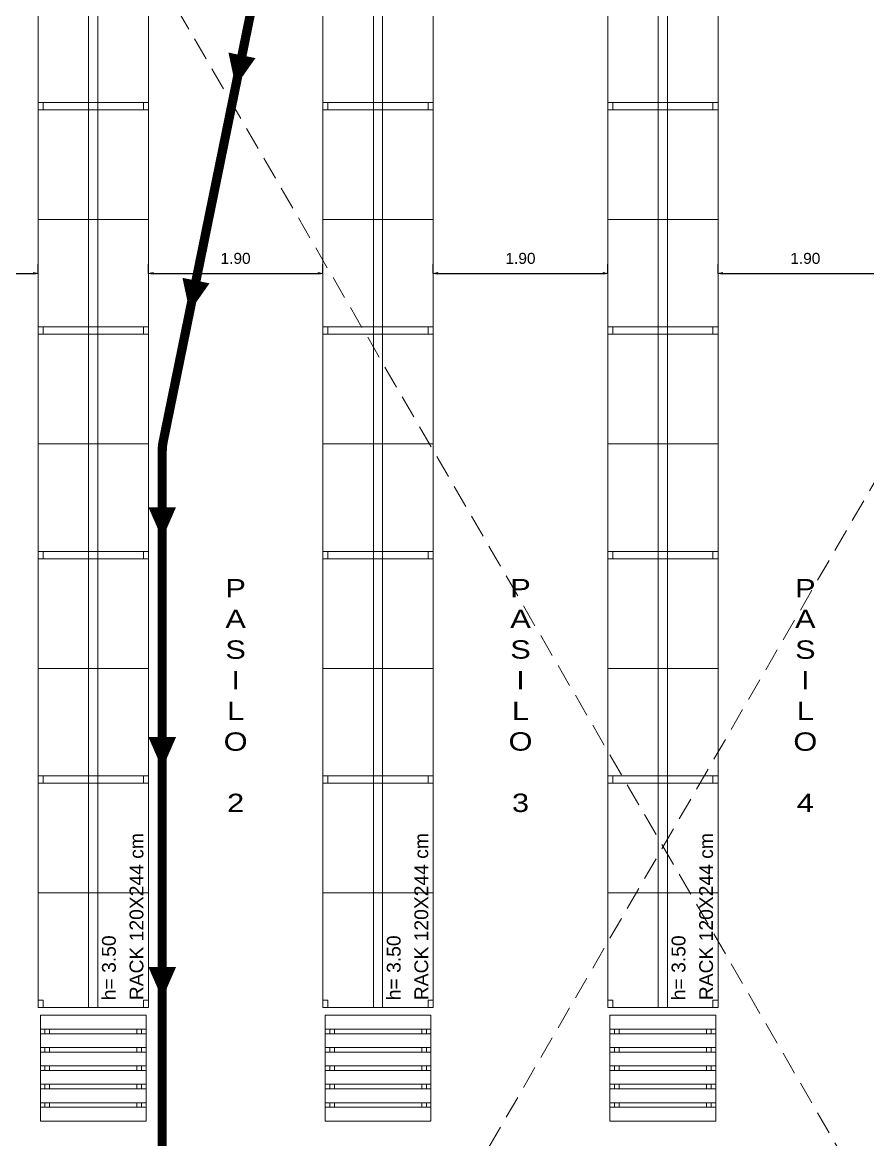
# Model space of a CAD drawing. Header units: millimetres. Extents: x 1675 to 1732.9, y 581.7 to 641.7.
# Drawn here: x 1682.93 to 1692.12, y 615.55 to 627.7 of the extents above; entities that cross this region are included whole.
import ezdxf

# ---------------------------------------------------------------- set-up
doc = ezdxf.new("R2010")
doc.units = ezdxf.units.MM
doc.linetypes.add('HIDDEN', pattern=[0.375, 0.25, -0.125])
doc.layers.get('0').update_dxf_attribs({"lineweight": 5})
doc.layers.get('Defpoints').update_dxf_attribs({"color": 8, "lineweight": 5})
for name, color, linetype, lineweight in [('- PALETS', 8, 'Continuous', 5), ('COTAS', 8, 'Continuous', 5), ('PROYECCION', 8, 'HIDDEN', 5), ('Ruta Evacuacion 1', 82, 'HIDDEN', 5), ('texto', 7, 'Continuous', 5)]:
    doc.layers.add(name, color=color, linetype=linetype, lineweight=lineweight)
doc.styles.add('ROMANS', font='arial.ttf')
doc.styles.add('Texto peqño', font='sanss___.ttf', dxfattribs={"height": 0.12})
doc.dimstyles.new('100', dxfattribs={"dimtxt": 0.12, "dimasz": 0.05, "dimexe": 0.1, "dimexo": 0.25, "dimgap": 0.1, "dimtad": 1, "dimzin": 4, "dimdsep": 46, "dimtxsty": 'Texto peqño', "dimblk": 'CLOSEDBLANK', "dimcen": -0.05, "dimdle": 0.1, "dimclrd": 256, "dimclre": 256, "dimclrt": 256, "dimadec": 0, "dimazin": 0, "dimtfac": 1, "dimtix": 1, "dimtmove": 0, "dimatfit": 3, "dimldrblk": 'ARCHTICK', "dimfxl": 0, "dimarcsym": 0})

# ---------------------------------------------------------------- blocks, each defined once
blk = doc.blocks.new('A$C395228A1')
for p, q in [((0.5, 2.62, 0), (0.5, 0.1, 0)), ((0.6, 2.62, 0), (0.6, 0.1, 0)), ((-0.05, 1.348, 0), (1.15, 1.348, 0))]:
    blk.add_line(p, q)
at = {"elevation": 0}
blk.add_lwpolyline([(-0.05, 2.62), (1.15, 2.62), (1.15, 0.1), (-0.05, 0.1), (-0.05, 2.62)], dxfattribs=at)
for points in [[(0.005, 2.54), (0.005, 2.62), (-0.05, 2.62), (-0.05, 2.54)], [(1.15, 2.54), (1.15, 2.62), (1.095, 2.62), (1.095, 2.54)], [(0.005, 0.1), (0.005, 0.18), (-0.05, 0.18), (-0.05, 0.1)], [(1.15, 0.1), (1.15, 0.18), (1.095, 0.18), (1.095, 0.1)]]:
    blk.add_lwpolyline(points, close=True, dxfattribs=at)
blk = doc.blocks.new('A$C68C32CAB')
for points in [[(0.65, 1.15), (-0.5, 1.15), (-0.5, 0), (0.65, 0)], [(-0.5, 1), (0.65, 1), (0.65, 1.15), (-0.5, 1.15)], [(-0.45, 0.95), (-0.4, 0.95), (-0.4, 1), (-0.45, 1)], [(0.6, 0.95), (0.55, 0.95), (0.55, 1), (0.6, 1)], [(-0.5, 0.8), (0.65, 0.8), (0.65, 0.95), (-0.5, 0.95)], [(-0.5, 0.6), (0.65, 0.6), (0.65, 0.75), (-0.5, 0.75)], [(-0.45, 0.75), (-0.4, 0.75), (-0.4, 0.8), (-0.45, 0.8)], [(0.6, 0.75), (0.55, 0.75), (0.55, 0.8), (0.6, 0.8)], [(-0.5, 0.55), (0.65, 0.55), (0.65, 0.4), (-0.5, 0.4)], [(-0.45, 0.55), (-0.4, 0.55), (-0.4, 0.6), (-0.45, 0.6)], [(0.6, 0.55), (0.55, 0.55), (0.55, 0.6), (0.6, 0.6)], [(-0.45, 0.35), (-0.4, 0.35), (-0.4, 0.4), (-0.45, 0.4)], [(0.6, 0.35), (0.55, 0.35), (0.55, 0.4), (0.6, 0.4)], [(-0.5, 0.35), (0.65, 0.35), (0.65, 0.2), (-0.5, 0.2)], [(-0.5, 0.15), (0.65, 0.15), (0.65, 0), (-0.5, 0)], [(-0.45, 0.15), (-0.4, 0.15), (-0.4, 0.2), (-0.45, 0.2)], [(0.6, 0.15), (0.55, 0.15), (0.55, 0.2), (0.6, 0.2)]]:
    blk.add_lwpolyline(points, close=True)
blk = doc.blocks.new('_ClosedBlank')
at = {"color": 0, "linetype": 'ByBlock', "lineweight": -2}
for p, q in [((-1, 0.17), (0, 0)), ((-1, 0.17), (-1, -0.17)), ((0, 0), (-1, -0.17))]:
    blk.add_line(p, q, dxfattribs=at)
blk = doc.blocks.new('*D147')
at = {"layer": 'COTAS', "lineweight": -2}
for p, q in [((1681.296, 624.971), (1681.296, 625.071)), ((1683.099, 624.971), (1683.099, 625.071))]:
    blk.add_line(p, q, dxfattribs=at)
at = {"layer": 'COTAS', "linetype": 'ByBlock', "lineweight": -2}
blk.add_line((1681.346, 624.971), (1683.049, 624.971), dxfattribs=at)
at = {"layer": 'Defpoints', "color": 0}
for p in [(1681.296, 624.971), (1683.099, 624.971), (1683.099, 624.971)]:
    blk.add_point(p, dxfattribs=at)
at = {"layer": 'COTAS', "lineweight": -2, "xscale": 0.05, "yscale": 0.05, "zscale": 0.05, "rotation": 180}
blk.add_blockref('_ClosedBlank', (1681.296, 624.971), dxfattribs=at)
at = {"layer": 'COTAS', "lineweight": -2, "xscale": 0.05, "yscale": 0.05, "zscale": 0.05}
blk.add_blockref('_ClosedBlank', (1683.099, 624.971), dxfattribs=at)
at = {"layer": 'COTAS', "insert": (1682.197, 625.133), "char_height": 0.12, "attachment_point": 5, "style": 'Texto peqño'}
blk.add_mtext('1.80', dxfattribs=at)
blk = doc.blocks.new('_ARCHTICK')
at = {"color": 0, "linetype": 'ByBlock', "const_width": 0.15}
blk.add_lwpolyline([(-0.5, -0.5), (0.5, 0.5)], dxfattribs=at)
blk = doc.blocks.new('*D148')
at = {"layer": 'COTAS', "lineweight": -2}
for p, q in [((1684.299, 624.971), (1684.299, 625.071)), ((1686.196, 624.971), (1686.196, 625.071))]:
    blk.add_line(p, q, dxfattribs=at)
at = {"layer": 'COTAS', "linetype": 'ByBlock', "lineweight": -2}
blk.add_line((1684.349, 624.971), (1686.146, 624.971), dxfattribs=at)
at = {"layer": 'Defpoints', "color": 0}
for p in [(1684.299, 624.971), (1686.196, 624.971), (1686.196, 624.971)]:
    blk.add_point(p, dxfattribs=at)
at = {"layer": 'COTAS', "lineweight": -2, "xscale": 0.05, "yscale": 0.05, "zscale": 0.05, "rotation": 180}
blk.add_blockref('_ClosedBlank', (1684.299, 624.971), dxfattribs=at)
at = {"layer": 'COTAS', "lineweight": -2, "xscale": 0.05, "yscale": 0.05, "zscale": 0.05}
blk.add_blockref('_ClosedBlank', (1686.196, 624.971), dxfattribs=at)
at = {"layer": 'COTAS', "insert": (1685.247, 625.133), "char_height": 0.12, "attachment_point": 5, "style": 'Texto peqño'}
blk.add_mtext('1.90', dxfattribs=at)
blk = doc.blocks.new('*D149')
at = {"layer": 'COTAS', "lineweight": -2}
for p, q in [((1687.396, 624.971), (1687.396, 625.071)), ((1689.293, 624.971), (1689.293, 625.071))]:
    blk.add_line(p, q, dxfattribs=at)
at = {"layer": 'COTAS', "linetype": 'ByBlock', "lineweight": -2}
blk.add_line((1687.446, 624.971), (1689.243, 624.971), dxfattribs=at)
at = {"layer": 'Defpoints', "color": 0}
for p in [(1687.396, 624.971), (1689.293, 624.971), (1689.293, 624.971)]:
    blk.add_point(p, dxfattribs=at)
at = {"layer": 'COTAS', "lineweight": -2, "xscale": 0.05, "yscale": 0.05, "zscale": 0.05, "rotation": 180}
blk.add_blockref('_ClosedBlank', (1687.396, 624.971), dxfattribs=at)
at = {"layer": 'COTAS', "lineweight": -2, "xscale": 0.05, "yscale": 0.05, "zscale": 0.05}
blk.add_blockref('_ClosedBlank', (1689.293, 624.971), dxfattribs=at)
at = {"layer": 'COTAS', "insert": (1688.345, 625.133), "char_height": 0.12, "attachment_point": 5, "style": 'Texto peqño'}
blk.add_mtext('1.90', dxfattribs=at)
blk = doc.blocks.new('*D150')
at = {"layer": 'COTAS', "lineweight": -2}
for p, q in [((1690.493, 624.971), (1690.493, 625.071)), ((1692.391, 624.971), (1692.391, 625.071))]:
    blk.add_line(p, q, dxfattribs=at)
at = {"layer": 'COTAS', "linetype": 'ByBlock', "lineweight": -2}
blk.add_line((1690.543, 624.971), (1692.341, 624.971), dxfattribs=at)
at = {"layer": 'Defpoints', "color": 0}
for p in [(1690.493, 624.971), (1692.391, 624.971), (1692.391, 624.971)]:
    blk.add_point(p, dxfattribs=at)
at = {"layer": 'COTAS', "lineweight": -2, "xscale": 0.05, "yscale": 0.05, "zscale": 0.05, "rotation": 180}
blk.add_blockref('_ClosedBlank', (1690.493, 624.971), dxfattribs=at)
at = {"layer": 'COTAS', "lineweight": -2, "xscale": 0.05, "yscale": 0.05, "zscale": 0.05}
blk.add_blockref('_ClosedBlank', (1692.391, 624.971), dxfattribs=at)
at = {"layer": 'COTAS', "insert": (1691.442, 625.133), "char_height": 0.12, "attachment_point": 5, "style": 'Texto peqño'}
blk.add_mtext('1.90', dxfattribs=at)
blk = doc.blocks.new('SENTIDO')
blk.add_lwpolyline([(-0.344, 0, 0, 0.3, 0), (0, 0, 0, 0, 0)], format="xyseb")

msp = doc.modelspace()

# ---------------------------------------------------------------- linework, layer by layer
at = {"layer": 'PROYECCION'}
for p, q in [((1680.096, 601.848), (1699.696, 635.628)), ((1680.096, 635.628), (1699.696, 601.848))]:
    msp.add_line(p, q, dxfattribs=at)
at = {"layer": 'Ruta Evacuacion 1', "const_width": 0.1}
msp.add_lwpolyline([(1684.449, 594.928), (1684.449, 623.041, -0.050367), (1684.459, 623.141), (1687.119, 636.178, -0.356411), (1687.609, 636.578), (1691.851, 636.578)], format="xyb", dxfattribs=at)

# ---------------------------------------------------------------- block references
at = {"layer": '- PALETS'}
for p in [(1683.149, 626.648, 0), (1686.246, 626.648, 0), (1689.343, 626.648, 0), (1683.149, 624.208, 0), (1686.246, 624.208, 0), (1689.343, 624.208, 0), (1683.149, 621.768, 0), (1686.246, 621.768, 0), (1689.343, 621.768, 0), (1683.149, 619.328, 0), (1686.246, 619.328, 0), (1689.343, 619.328, 0), (1683.149, 616.888, 0), (1686.246, 616.888, 0), (1689.343, 616.888, 0)]:
    msp.add_blockref('A$C395228A1', p, dxfattribs=at)
at = {"layer": '- PALETS', "xscale": -1}
for p in [(1683.774, 615.754), (1686.871, 615.754), (1689.968, 615.754)]:
    msp.add_blockref('A$C68C32CAB', p, dxfattribs=at)
at = {"layer": 'Ruta Evacuacion 1'}
for p, rotation in [((1685.316, 627.341), 78.4664267047612), ((1684.816, 624.892), 78.4664267047612), ((1684.449, 622.428), 90), ((1684.449, 619.928), 90), ((1684.449, 617.428), 90)]:
    msp.add_blockref('SENTIDO', p, dxfattribs=dict(at, rotation=rotation))

# ---------------------------------------------------------------- texts
at = {"layer": '- PALETS', "style": 'ROMANS'}
for s, p in [('RACK 120X244 cm', (1684.244, 617.068)), ('RACK 120X244 cm', (1687.341, 617.068)), ('RACK 120X244 cm', (1690.438, 617.068)), ('h= 3.50', (1683.944, 617.068)), ('h= 3.50', (1687.041, 617.068)), ('h= 3.50', (1690.138, 617.068))]:
    msp.add_text(s, height=0.15, rotation=90, dxfattribs=at).set_placement(p)
at = {"layer": 'texto', "char_height": 0.2, "attachment_point": 5, "style": 'ROMANS'}
for s, insert in [('{\\W1.2;P\\PA\\PS\\PI\\PL\\PO\\P\\P2}', (1685.247, 620.38)), ('{\\W1.2;P\\PA\\PS\\PI\\PL\\PO\\P\\P3}', (1688.345, 620.38)), ('{\\W1.2;P\\PA\\PS\\PI\\PL\\PO\\P\\P4}', (1691.442, 620.38))]:
    msp.add_mtext(s, dxfattribs=dict(at, insert=insert))

# ---------------------------------------------------------------- dimensions: what is measured, and where the dimension line sits
at = {"layer": 'COTAS'}
for base, p1, p2, picture, middle in [((1683.099, 624.971), (1681.296, 624.971), (1683.099, 624.971), '*D147', (1682.197, 625.133)), ((1686.196, 624.971), (1684.299, 624.971), (1686.196, 624.971), '*D148', (1685.247, 625.133)), ((1689.293, 624.971), (1687.396, 624.971), (1689.293, 624.971), '*D149', (1688.345, 625.133)), ((1692.391, 624.971), (1690.493, 624.971), (1692.391, 624.971), '*D150', (1691.442, 625.133))]:
    dim = msp.add_linear_dim(base=base, p1=p1, p2=p2, dimstyle='100', dxfattribs=at)
    dim.commit()
    dim.dimension.update_dxf_attribs({"geometry": picture, "text_midpoint": middle})

doc.saveas('drawing.dxf')
